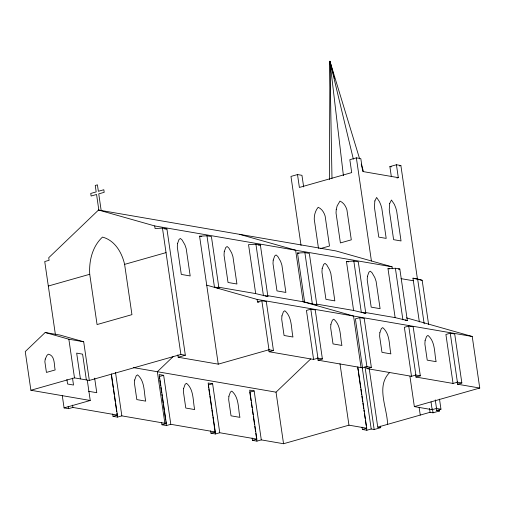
<?xml version="1.0" encoding="UTF-8"?>
<svg xmlns="http://www.w3.org/2000/svg" width="505" height="505" viewBox="0 0 505 505"><rect width="100%" height="100%" fill="white"/><g stroke="black" fill="none" stroke-linecap="round" stroke-linejoin="round"><path stroke-width="0.76" d="M329.418 179.534L329.916 61.269L359.629 158.848M389.595 372.545C375.701 386.439 387.329 407.857 387.556 424.358M98.898 210.478L96.562 194.482L91.115 196.028L90.736 193.453L96.184 191.906L95.243 185.461L97.427 184.843L98.368 191.288L103.815 189.741L104.194 192.317L98.74 193.863L101.189 210.623L98.519 210.03L48.72 257.727L49.099 260.302L44.737 261.539L55.342 334.222M98.519 210.03L154.694 225.931L155.073 228.512L162.459 228.127L166.909 228.898L185.335 355.223L180.885 354.453L89.328 380.442L83.685 341.771L60.007 335.067L45.172 332.511L25.25 351.587L30.893 390.258L90.237 400.484L87.302 380.372M173.278 356.461L157.345 371.724L164.87 423.285M133.427 367.602L276.033 392.17L310.745 358.916M303.65 186.926L301.958 175.323L297.508 174.56L290.968 176.415L301.037 245.424M391.35 176.668L389.885 166.612L396.425 164.756L398.306 177.646L362.697 171.511L360.816 158.62L356.366 157.857L349.826 159.713L351.707 172.603L299.389 187.45L297.508 174.56M399.423 165.937L400.875 165.52L417.427 278.956L422.161 280.3L428.619 324.557M396.999 178.019L398.306 177.646M48.31 286.032L89.732 274.278C88.893 260.902 92.364 246.472 102.471 237.097C114.862 240.304 121.957 252.633 124.609 264.374L131.944 314.647L97.067 324.551L89.732 274.278M124.609 264.374L166.031 252.62M320.056 248.706L329.5 246.023L325.132 216.052C324.033 212.403 321.818 208.817 318.175 207.29C315.366 210.547 314.224 214.909 314.23 219.145L318.491 248.346M206.722 285.161L257.108 299.427L257.487 302.003L261.842 300.765L266.299 301.529L273.445 350.514L269.083 351.751L268.742 349.422M310.802 309.199L306.447 310.436L313.592 359.421L317.948 358.184L322.398 358.948L315.253 309.963L310.802 309.199L317.948 358.184M30.893 390.258L74.494 377.885L89.328 380.442M177.848 354.908L178.189 357.25L185.335 355.223M359.762 317.632L355.4 318.87L362.546 367.855L366.908 366.617L371.358 367.381L364.212 318.402L359.762 317.632L366.908 366.617M357.805 366.889L366.756 428.234L348.955 425.166L283.551 443.731L261.3 439.893L254.154 390.914L249.704 390.144L256.849 439.129L219.757 432.741L212.611 383.756L208.161 382.992L215.307 431.971L170.804 424.307L163.658 375.322L159.296 376.56L159.637 378.889M62.26 395.466L64.078 407.907L90.237 400.484M178.189 357.25L218.248 364.149L268.988 349.75L273.445 350.514M64.078 407.907L68.528 408.678L72.884 407.44L117.394 415.104L111.384 373.896M408.722 326.066L404.36 327.303L411.506 376.288L415.867 375.051L420.318 375.815L413.172 326.836L408.722 326.066L415.867 375.051M208.256 384.993L212.611 383.756M112.691 414.012L113.032 416.341L117.394 415.104M113.032 416.341L117.482 417.111L121.844 415.874L166.353 423.537L159.208 374.552L163.658 375.322M317.702 357.881L318.043 360.185L322.398 358.948M450.258 333.224L445.902 334.462L453.048 383.447L457.404 382.209L461.854 382.973L454.708 333.988L450.258 333.224L457.404 382.209M254.154 390.914L249.792 392.151L251.042 400.705M161.65 422.445L161.991 424.774L166.353 423.537M161.991 424.774L166.442 425.545L170.804 424.307M366.655 366.289L366.996 368.618L371.358 367.381M210.61 430.879L210.951 433.208L215.307 431.971M210.951 433.208L215.401 433.978L219.757 432.741M415.615 374.723L415.956 377.052L420.318 375.815M252.147 438.037L252.487 440.366L256.849 439.129M252.487 440.366L256.938 441.13L261.3 439.893M457.158 381.881L457.498 384.21L461.854 382.973M409.927 376.269L414.352 406.607L479.75 388.042L472.226 336.481L406.481 317.872M362.053 427.142L362.394 429.471L366.756 428.234M414.352 406.607L432.154 409.675L436.516 408.438L440.966 409.202L439.495 399.108M362.394 429.471L366.845 430.241L371.207 429.004L374.173 429.515L380.713 427.659L380.486 426.1M369.25 368.902L377.746 427.148L430.064 412.295L433.031 412.806L439.571 410.95L439.344 409.397M436.263 408.103L436.604 410.439L440.966 409.202M164.693 229.011L166.909 228.898M218.248 364.149L199.576 236.176L206.962 235.797L211.412 236.561L218.936 288.128L214.486 287.358L206.962 235.797M255.921 244.231L248.536 244.609L255.681 293.594L267.896 296.561L260.372 244.994L255.921 244.231L263.446 295.791M258.156 245.114L260.372 244.994M304.641 302.028L297.495 253.043L304.881 252.664L309.331 253.434L316.85 304.995L304.641 302.028L267.044 295.551M353.595 310.461L346.449 261.476L353.835 261.098L358.285 261.868L365.809 313.428L353.595 310.461L316.761 304.117M395.137 317.62L387.991 268.635L395.377 268.256L399.827 269.02L407.352 320.58L395.137 317.62L365.001 312.431M398.35 269.096L399.827 269.02M396.425 164.756L400.875 165.52M389.885 166.612L391.369 166.865M100.779 210.421L335.894 250.922L392.063 266.823L392.347 268.755M154.694 225.931L392.063 266.823M199.576 236.176L201.804 236.561M297.495 253.043L298.979 253.302M346.449 261.476L348.677 261.861M387.991 268.635L389.475 268.894M419.352 321.925L412.97 278.192L417.427 278.956M412.97 278.192L422.161 280.3M401.027 278.646L413.349 280.767M218.078 287.118L255.681 293.594M257.108 299.427L472.226 336.481M257.487 302.003L258.97 302.255M269.083 351.751L313.592 359.421M318.043 360.185L362.546 367.855M366.996 368.618L411.506 376.288M415.956 377.052L453.048 383.447M457.498 384.21L479.75 388.042M45.172 332.511L68.85 339.215L83.685 341.771M436.604 410.439L439.571 410.95M377.746 427.148L380.713 427.659M88.609 391.299L96.771 392.701L94.643 378.125M239.458 234.307L295.633 250.209L303.158 301.775L353.544 316.035L361.062 367.596M405.105 319.949L407.352 320.58M362.281 312.431L365.809 313.428M314.028 304.193L316.85 304.995M265.075 295.76L267.896 296.561M215.408 287.124L218.936 288.128M361.233 164.106L363.518 171.612M332.208 69.614L329.916 61.269L331.981 178.391M332.625 71.129L333.66 74.917M334.076 76.438L334.701 78.711M353.349 159.157L329.916 61.269L330.055 63.617M330.32 63.592L329.916 61.269L343.406 175.658M417.711 279.53L424.168 323.793M435.266 399.891L436.516 408.438M432.463 408.924L433.031 412.806M431.024 401.911L432.154 409.675M429.496 408.412L430.064 412.295M419.137 407.409L420.255 415.078M395.377 268.256L402.902 319.816M356.366 157.857L371.415 260.978M353.835 261.098L361.359 312.658M364.995 366.611L374.173 429.515M362.237 367.539L371.207 429.004M357.786 368.113L358.121 370.443M358.348 371.996L360.614 387.531M360.841 389.084L361.637 394.519M361.864 396.072L362.653 401.507M362.88 403.059L363.676 408.495M363.903 410.047L364.13 411.6M364.351 413.153L365.147 418.588M365.374 420.141L366.169 425.582M366.39 427.135L366.845 430.241M339.985 363.714L348.955 425.166M304.881 252.664L312.399 304.225M276.033 392.17L283.551 443.731M261.842 300.765L268.988 349.75M251.269 402.258L252.064 407.699M252.292 409.252L253.081 414.7M253.308 416.253L254.558 424.806M254.785 426.359L255.581 431.8M255.808 433.359L256.938 441.13M208.369 385.769L208.597 387.329M208.824 388.882L209.613 394.323M209.84 395.876L211.658 408.318M211.885 409.877L212.674 415.318M212.902 416.871L215.401 433.978M162.459 228.127L180.885 354.453M159.864 380.448L160.659 385.889M160.887 387.442L161.676 392.89M161.903 394.443L162.13 395.996M162.357 397.555L163.153 402.996M163.38 404.549L164.175 409.991M164.403 411.55L165.646 420.103M165.874 421.656L166.442 425.545M115.493 372.33L121.844 415.874M111.359 375.12L113.17 387.562M113.398 389.121L114.193 394.563M114.42 396.116L115.216 401.557M115.443 403.116L116.693 411.663M116.914 413.223L117.482 417.111M86.361 379.93L82.599 354.15L76.665 353.128L80.428 378.908M68.85 339.215L74.494 377.885M72.512 378.131L73.515 385.037L67.582 384.015L66.912 379.413M72.543 405.105L72.884 407.44M68.188 406.342L68.528 408.678M134.69 380.006L134.475 383.491L136.823 399.6L145.73 401.134C143.818 392.448 145.093 381.206 137.556 374.849L136.186 375.865L134.69 380.006M177.52 243.612L177.305 247.096L181.295 274.423L190.196 275.957L186.206 248.63L184.937 244.893L182.128 240.014L180.386 238.455L179.016 239.471L177.52 243.612M183.65 388.44L183.435 391.924L185.783 408.04L194.684 409.568C192.777 400.882 194.046 389.639 186.509 383.282L185.139 384.299L183.65 388.44M224.252 251.667L224.037 255.145L228.026 282.478L236.927 284.006L232.938 256.679L231.675 252.942L228.866 248.062L227.117 246.503L225.748 247.526L224.252 251.667M228.898 396.236L228.683 399.72L231.031 415.83L239.932 417.364C238.025 408.678 239.294 397.435 231.757 391.078L230.394 392.095L228.898 396.236M273.211 260.1L272.997 263.578L276.986 290.912L285.887 292.445L281.897 265.112L280.628 261.375L277.819 256.496L276.077 254.937L274.707 255.959L273.211 260.1M281.929 315.89L281.714 319.368L284.062 335.484L292.963 337.018C291.057 328.326 292.326 317.089 284.795 310.726L283.425 311.749L281.929 315.89M322.171 268.534L321.956 272.018L325.94 299.345L334.84 300.879L330.857 273.546L329.588 269.809L326.779 264.929L325.031 263.37L323.661 264.393L322.171 268.534M336.242 209.543L336.027 212.959L340.402 242.93L351.303 239.837L346.929 209.865C345.83 206.217 343.615 202.625 339.972 201.104L337.132 205.933L336.242 209.543M330.889 324.324L330.674 327.802L333.022 343.918L341.923 345.452C340.017 336.759 341.285 325.523 333.748 319.16L332.378 320.183L330.889 324.324M367.419 276.33L367.204 279.808L371.194 307.141L380.095 308.669L376.105 281.342L374.836 277.605L372.027 272.725L370.285 271.166L368.915 272.189L367.419 276.33M379.842 332.757L379.627 336.242L381.982 352.351L390.883 353.885C388.97 345.193 390.245 333.956 382.708 327.594L381.338 328.616L379.842 332.757M425.096 340.553L424.882 344.031L427.23 360.147L436.131 361.681C434.224 352.989 435.493 341.752 427.956 335.389L426.586 336.412L425.096 340.553M45.242 359.074L44.863 361.681L46.435 372.425L55.152 369.95C53.94 364.825 55.253 355.577 48.31 354.175L46.908 355.463L45.242 359.074M374.855 200.939L374.407 207.145L378.775 237.116L386.192 238.392L381.824 208.42L380.89 205.118L379.495 201.735L376.61 197.468L374.855 200.939M389.69 203.496L389.241 209.701L393.616 239.667L401.033 240.948L396.659 210.976L395.724 207.675L394.329 204.291L391.444 200.024L389.69 203.496"/></g></svg>
